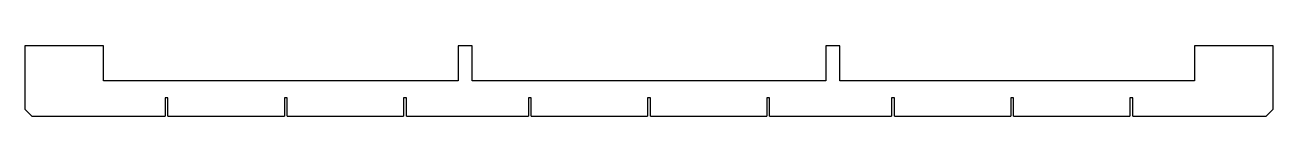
# Model space of a CAD drawing. Header units: millimetres. Extents: x -307 to 583, y 145 to 195.
import ezdxf

# ---------------------------------------------------------------- set-up
doc = ezdxf.new("R2010")
doc.units = ezdxf.units.MM
doc.linetypes.add('K5LT_BASIC', pattern=[0])
doc.layers.add('Системный слой', color=7, linetype='Continuous')

msp = doc.modelspace()

# ---------------------------------------------------------------- linework, layer by layer
at = {"layer": 'Системный слой', "color": 150, "linetype": 'K5LT_BASIC', "lineweight": 30}
for p, q in [((-250.6, 195.05), (-306.6, 195.05)), ((-306.6, 195.05), (-306.6, 150.05)), ((-250.6, 170.05), (-250.6, 195.05)), ((12.4, 195.05), (2.4, 195.05)), ((2.4, 195.05), (2.4, 170.05)), ((12.4, 170.05), (12.4, 195.05)), ((274.4, 195.05), (264.4, 195.05)), ((264.4, 195.05), (264.4, 170.05)), ((274.4, 170.05), (274.4, 195.05)), ((583.4, 195.05), (527.4, 195.05)), ((527.4, 195.05), (527.4, 170.05)), ((583.4, 150.05), (583.4, 195.05)), ((2.4, 170.05), (-250.6, 170.05)), ((264.4, 170.05), (12.4, 170.05)), ((527.4, 170.05), (274.4, 170.05)), ((-206.6, 158.05), (-206.6, 145.05)), ((-204.6, 158.05), (-206.6, 158.05)), ((-204.6, 145.05), (-204.6, 158.05)), ((-119.6, 158.05), (-121.6, 158.05)), ((-121.6, 158.05), (-121.6, 145.05)), ((-119.6, 145.05), (-119.6, 158.05)), ((-34.6, 158.05), (-36.6, 158.05)), ((-36.6, 158.05), (-36.6, 145.05)), ((-34.6, 145.05), (-34.6, 158.05)), ((54.4, 158.05), (52.4, 158.05)), ((52.4, 158.05), (52.4, 145.05)), ((54.4, 145.05), (54.4, 158.05)), ((137.4, 158.05), (137.4, 145.05)), ((139.4, 158.05), (137.4, 158.05)), ((139.4, 145.05), (139.4, 158.05)), ((222.4, 158.05), (222.4, 145.05)), ((224.4, 158.05), (222.4, 158.05)), ((224.4, 145.05), (224.4, 158.05)), ((311.4, 158.05), (311.4, 145.05)), ((313.4, 158.05), (311.4, 158.05)), ((313.4, 145.05), (313.4, 158.05)), ((398.4, 158.05), (396.4, 158.05)), ((396.4, 158.05), (396.4, 145.05)), ((398.4, 145.05), (398.4, 158.05)), ((481.4, 158.05), (481.4, 145.05)), ((483.4, 158.05), (481.4, 158.05)), ((483.4, 145.05), (483.4, 158.05)), ((-306.6, 150.05), (-301.6, 145.05)), ((-301.6, 145.05), (-206.6, 145.05)), ((-204.6, 145.05), (-121.6, 145.05)), ((-119.6, 145.05), (-36.6, 145.05)), ((-34.6, 145.05), (52.4, 145.05)), ((54.4, 145.05), (137.4, 145.05)), ((139.4, 145.05), (222.4, 145.05)), ((224.4, 145.05), (311.4, 145.05)), ((313.4, 145.05), (396.4, 145.05)), ((398.4, 145.05), (481.4, 145.05)), ((483.4, 145.05), (578.4, 145.05)), ((578.4, 145.05), (583.4, 150.05))]:
    msp.add_line(p, q, dxfattribs=at)

doc.saveas('drawing.dxf')
